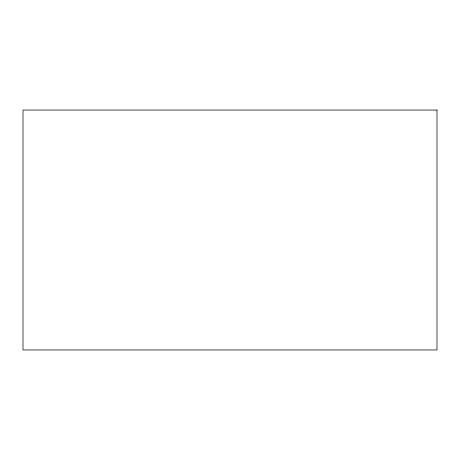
<?xml version="1.0" encoding="UTF-8"?>
<svg xmlns="http://www.w3.org/2000/svg" width="460" height="460" viewBox="0 0 460 460"><rect width="100%" height="100%" fill="white"/><g stroke="black" fill="none" stroke-linecap="round" stroke-linejoin="round"><path stroke-width="0.69" d="M437 110.043L23 110.043L23 349.956L437 349.956L437 110.043"/></g></svg>
